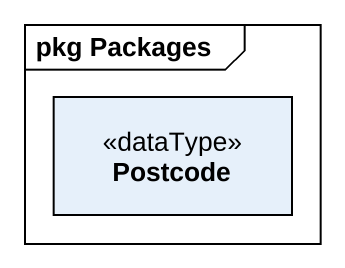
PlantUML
@startuml
mainframe pkg Packages
hide circle
hide empty members
class Postcode <<dataType>>
@enduml
